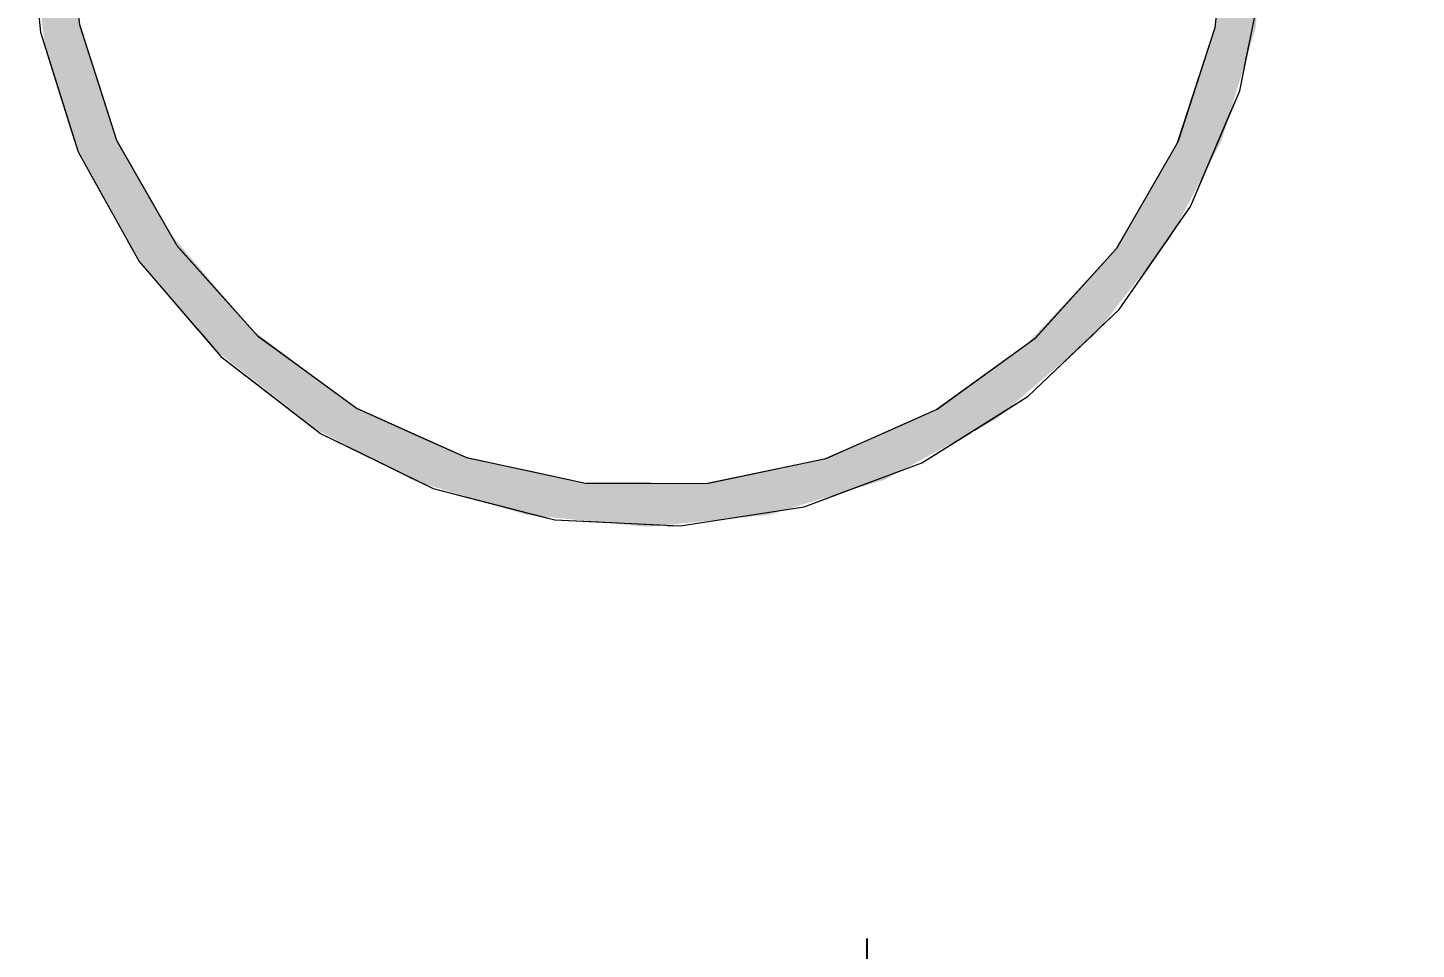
# Model space of a CAD drawing. Header units: millimetres. Extents: x 10569 to 232243, y -25347 to 80743.
# Drawn here: x 222046 to 222740, y 28103 to 28564 of the extents above; entities that cross this region are included whole.
import ezdxf

# ---------------------------------------------------------------- set-up
doc = ezdxf.new("R2010")
doc.units = ezdxf.units.MM
doc.layers.add('A-ANNO-DIMS', color=211, linetype='Continuous', lineweight=5)
doc.layers.add('Q-CASE', color=31, linetype='Continuous', lineweight=20)
doc.styles.add('Arial_7', font='arial.ttf', dxfattribs={"width": 0.7, "height": 221.29491})
doc.dimstyles.new('Linear_-_1_5mm_Arial__Right_', dxfattribs={"dimscale": 304.8, "dimtxt": 225, "dimasz": 0.492126, "dimexe": 0.492126, "dimexo": 0.0625, "dimgap": 0.246063, "dimtad": 1, "dimdec": 0, "dimzin": 0, "dimdsep": 46, "dimtxsty": 'Arial_7', "dimblk1": 'OBLIQUE', "dimblk2": 'OBLIQUE', "dimsah": 1, "dimcen": 0.09, "dimadec": 0, "dimazin": 0, "dimtfac": 1, "dimtdec": 4, "dimtix": 1, "dimtmove": 0, "dimatfit": 3, "dimfxl": 0.492126, "dimfxlon": 1, "dimtvp": 1, "dimtolj": 1, "dimtzin": 0, "dimarcsym": 2})

# ---------------------------------------------------------------- blocks, each defined once
blk = doc.blocks.new('DLN_Cat Ladder - 750x750x4500 _WDD_-9656512-PART PLAN of TENDER DRAFT G_F')
at = {"layer": 'Q-CASE', "lineweight": 15, "transparency": 33554432}
blk.add_hatch(color=181, dxfattribs=at).paths.add_polyline_path([(44.7, -1112), (105.18, -1106.04), (163.33, -1088.4), (219.3, -1057.81), (268.67, -1015.4), (306.2, -967.23), (331.58, -919.05), (348.74, -862.48), (353.36, -802), (334.7, -802), (328.36, -862.29), (309.24, -920.63), (277.72, -974.23), (233.67, -1021.2), (189.7, -1053.15), (133.12, -1078.06), (75.01, -1090.41), (14.11, -1090.35), (-45.85, -1077.39), (-102.06, -1051.87), (-152.74, -1013.74), (-193.94, -965.48), (-220.52, -919.05), (-238.96, -862.29), (-246.64, -802), (-265.3, -802), (-256.79, -870.88), (-241.7, -920.63), (-209.27, -978.84), (-172.37, -1022.95), (-120.39, -1063.57), (-72.55, -1088.82), (-15.59, -1106.06), (42.12, -1111.75)], flags=0)
at = {"layer": 'Q-CASE', "lineweight": 15}
for p, q in [((343.87, -878.55), (350.12, -847.63)), ((343.87, -878.55), (350.12, -847.63)), ((343.87, -878.55), (350.12, -847.63)), ((343.87, -878.55), (350.12, -847.63)), ((343.87, -878.55), (350.12, -847.63)), ((343.87, -878.55), (350.12, -847.63)), ((343.87, -878.55), (350.12, -847.63)), ((343.87, -878.55), (350.12, -847.63)), ((343.87, -878.55), (350.12, -847.63)), ((-258.94, -864.47), (-253.07, -883.15)), ((-258.94, -864.47), (-253.07, -883.15)), ((-258.94, -864.47), (-253.07, -883.15)), ((-258.94, -864.47), (-253.07, -883.15)), ((-258.94, -864.47), (-253.07, -883.15)), ((-258.94, -864.47), (-253.07, -883.15)), ((-258.94, -864.47), (-253.07, -883.15)), ((-258.94, -864.47), (-253.07, -883.15)), ((-258.94, -864.47), (-253.07, -883.15)), ((-229.45, -891.56), (-239.04, -861.58)), ((-229.45, -891.56), (-239.04, -861.58)), ((-229.45, -891.56), (-239.04, -861.58)), ((-229.45, -891.56), (-239.04, -861.58)), ((-229.45, -891.56), (-239.04, -861.58)), ((-229.45, -891.56), (-239.04, -861.58)), ((-229.45, -891.56), (-239.04, -861.58)), ((-229.45, -891.56), (-239.04, -861.58)), ((-229.45, -891.56), (-239.04, -861.58)), ((328.34, -862.39), (309.9, -919.05)), ((328.34, -862.39), (309.9, -919.05)), ((328.34, -862.39), (309.9, -919.05)), ((328.34, -862.39), (309.9, -919.05)), ((328.34, -862.39), (309.9, -919.05)), ((328.34, -862.39), (309.9, -919.05)), ((328.34, -862.39), (309.9, -919.05)), ((328.34, -862.39), (309.9, -919.05)), ((328.34, -862.39), (309.9, -919.05)), ((-253.07, -883.15), (-241.88, -918.77)), ((-253.07, -883.15), (-241.88, -918.77)), ((-253.07, -883.15), (-241.88, -918.77)), ((-253.07, -883.15), (-241.88, -918.77)), ((-253.07, -883.15), (-241.88, -918.77)), ((-253.07, -883.15), (-241.88, -918.77)), ((-253.07, -883.15), (-241.88, -918.77)), ((-253.07, -883.15), (-241.88, -918.77)), ((-253.07, -883.15), (-241.88, -918.77)), ((-220.75, -918.78), (-229.45, -891.56)), ((-220.75, -918.78), (-229.45, -891.56)), ((-220.75, -918.78), (-229.45, -891.56)), ((-220.75, -918.78), (-229.45, -891.56)), ((-220.75, -918.78), (-229.45, -891.56)), ((-220.75, -918.78), (-229.45, -891.56)), ((-220.75, -918.78), (-229.45, -891.56)), ((-220.75, -918.78), (-229.45, -891.56)), ((-220.75, -918.78), (-229.45, -891.56)), ((322.67, -936.4), (335.36, -906.6)), ((322.67, -936.4), (335.36, -906.6)), ((322.67, -936.4), (335.36, -906.6)), ((322.67, -936.4), (335.36, -906.6)), ((322.67, -936.4), (335.36, -906.6)), ((322.67, -936.4), (335.36, -906.6)), ((322.67, -936.4), (335.36, -906.6)), ((322.67, -936.4), (335.36, -906.6)), ((322.67, -936.4), (335.36, -906.6)), ((-241.79, -919.05), (-240.97, -921.68)), ((-241.79, -919.05), (-240.97, -921.68)), ((-241.79, -919.05), (-240.97, -921.68)), ((-241.79, -919.05), (-240.97, -921.68)), ((-241.79, -919.05), (-240.97, -921.68)), ((-241.79, -919.05), (-240.97, -921.68)), ((-241.79, -919.05), (-240.97, -921.68)), ((-241.79, -919.05), (-240.97, -921.68)), ((-241.79, -919.05), (-240.97, -921.68)), ((-220.59, -919.05), (-220.75, -918.78)), ((-220.59, -919.05), (-220.75, -918.78)), ((-220.59, -919.05), (-220.75, -918.78)), ((-220.59, -919.05), (-220.75, -918.78)), ((-220.59, -919.05), (-220.75, -918.78)), ((-220.59, -919.05), (-220.75, -918.78)), ((-220.59, -919.05), (-220.75, -918.78)), ((-220.59, -919.05), (-220.75, -918.78)), ((-220.59, -919.05), (-220.75, -918.78)), ((-204.77, -946.73), (-220.43, -919.34)), ((-204.77, -946.73), (-220.43, -919.34)), ((-204.77, -946.73), (-220.43, -919.34)), ((-204.77, -946.73), (-220.43, -919.34)), ((-204.77, -946.73), (-220.43, -919.34)), ((-204.77, -946.73), (-220.43, -919.34)), ((-204.77, -946.73), (-220.43, -919.34)), ((-204.77, -946.73), (-220.43, -919.34)), ((-204.77, -946.73), (-220.43, -919.34)), ((309.55, -920.13), (279.28, -972.46)), ((309.55, -920.13), (279.28, -972.46)), ((309.55, -920.13), (279.28, -972.46)), ((309.55, -920.13), (279.28, -972.46)), ((309.55, -920.13), (279.28, -972.46)), ((309.55, -920.13), (279.28, -972.46)), ((309.55, -920.13), (279.28, -972.46)), ((309.55, -920.13), (279.28, -972.46)), ((309.55, -920.13), (279.28, -972.46)), ((309.9, -919.05), (309.55, -920.13)), ((309.9, -919.05), (309.55, -920.13)), ((309.9, -919.05), (309.55, -920.13)), ((309.9, -919.05), (309.55, -920.13)), ((309.9, -919.05), (309.55, -920.13)), ((309.9, -919.05), (309.55, -920.13)), ((309.9, -919.05), (309.55, -920.13)), ((309.9, -919.05), (309.55, -920.13)), ((309.9, -919.05), (309.55, -920.13)), ((-229.1, -944.21), (-216.31, -967.23)), ((-229.1, -944.21), (-216.31, -967.23)), ((-229.1, -944.21), (-216.31, -967.23)), ((-229.1, -944.21), (-216.31, -967.23)), ((-229.1, -944.21), (-216.31, -967.23)), ((-229.1, -944.21), (-216.31, -967.23)), ((-229.1, -944.21), (-216.31, -967.23)), ((-229.1, -944.21), (-216.31, -967.23)), ((-229.1, -944.21), (-216.31, -967.23)), ((-190.61, -971.5), (-204.77, -946.73)), ((-190.61, -971.5), (-204.77, -946.73)), ((-190.61, -971.5), (-204.77, -946.73)), ((-190.61, -971.5), (-204.77, -946.73)), ((-190.61, -971.5), (-204.77, -946.73)), ((-190.61, -971.5), (-204.77, -946.73)), ((-190.61, -971.5), (-204.77, -946.73)), ((-190.61, -971.5), (-204.77, -946.73)), ((-190.61, -971.5), (-204.77, -946.73)), ((305.67, -966.86), (308.86, -962.24)), ((305.67, -966.86), (308.86, -962.24)), ((305.67, -966.86), (308.86, -962.24)), ((305.67, -966.86), (308.86, -962.24)), ((305.67, -966.86), (308.86, -962.24)), ((305.67, -966.86), (308.86, -962.24)), ((305.67, -966.86), (308.86, -962.24)), ((305.67, -966.86), (308.86, -962.24)), ((305.67, -966.86), (308.86, -962.24)), ((-215.37, -968.91), (-211.48, -975.91)), ((-215.37, -968.91), (-211.48, -975.91)), ((-215.37, -968.91), (-211.48, -975.91)), ((-215.37, -968.91), (-211.48, -975.91)), ((-215.37, -968.91), (-211.48, -975.91)), ((-215.37, -968.91), (-211.48, -975.91)), ((-215.37, -968.91), (-211.48, -975.91)), ((-215.37, -968.91), (-211.48, -975.91)), ((-215.37, -968.91), (-211.48, -975.91)), ((-169.13, -995.55), (-190.21, -971.94)), ((-169.13, -995.55), (-190.21, -971.94)), ((-169.13, -995.55), (-190.21, -971.94)), ((-169.13, -995.55), (-190.21, -971.94)), ((-169.13, -995.55), (-190.21, -971.94)), ((-169.13, -995.55), (-190.21, -971.94)), ((-169.13, -995.55), (-190.21, -971.94)), ((-169.13, -995.55), (-190.21, -971.94)), ((-169.13, -995.55), (-190.21, -971.94)), ((290.41, -988.9), (305.41, -967.23)), ((290.41, -988.9), (305.41, -967.23)), ((290.41, -988.9), (305.41, -967.23)), ((290.41, -988.9), (305.41, -967.23)), ((290.41, -988.9), (305.41, -967.23)), ((290.41, -988.9), (305.41, -967.23)), ((290.41, -988.9), (305.41, -967.23)), ((290.41, -988.9), (305.41, -967.23)), ((290.41, -988.9), (305.41, -967.23)), ((279.14, -972.7), (238.69, -1017.51)), ((279.14, -972.7), (238.69, -1017.51)), ((279.14, -972.7), (238.69, -1017.51)), ((279.14, -972.7), (238.69, -1017.51)), ((279.14, -972.7), (238.69, -1017.51)), ((279.14, -972.7), (238.69, -1017.51)), ((279.14, -972.7), (238.69, -1017.51)), ((279.14, -972.7), (238.69, -1017.51)), ((279.14, -972.7), (238.69, -1017.51)), ((-194.34, -997.04), (-180.56, -1013.06)), ((-194.34, -997.04), (-180.56, -1013.06)), ((-194.34, -997.04), (-180.56, -1013.06)), ((-194.34, -997.04), (-180.56, -1013.06)), ((-194.34, -997.04), (-180.56, -1013.06)), ((-194.34, -997.04), (-180.56, -1013.06)), ((-194.34, -997.04), (-180.56, -1013.06)), ((-194.34, -997.04), (-180.56, -1013.06)), ((-194.34, -997.04), (-180.56, -1013.06)), ((-150.15, -1016.78), (-169.13, -995.55)), ((-150.15, -1016.78), (-169.13, -995.55)), ((-150.15, -1016.78), (-169.13, -995.55)), ((-150.15, -1016.78), (-169.13, -995.55)), ((-150.15, -1016.78), (-169.13, -995.55)), ((-150.15, -1016.78), (-169.13, -995.55)), ((-150.15, -1016.78), (-169.13, -995.55)), ((-150.15, -1016.78), (-169.13, -995.55)), ((-150.15, -1016.78), (-169.13, -995.55)), ((-180.45, -1013.19), (-171.99, -1023.02)), ((-180.45, -1013.19), (-171.99, -1023.02)), ((-180.45, -1013.19), (-171.99, -1023.02)), ((-180.45, -1013.19), (-171.99, -1023.02)), ((-180.45, -1013.19), (-171.99, -1023.02)), ((-180.45, -1013.19), (-171.99, -1023.02)), ((-180.45, -1013.19), (-171.99, -1023.02)), ((-180.45, -1013.19), (-171.99, -1023.02)), ((-180.45, -1013.19), (-171.99, -1023.02)), ((269.28, -1013.97), (271.85, -1011.52)), ((269.28, -1013.97), (271.85, -1011.52)), ((269.28, -1013.97), (271.85, -1011.52)), ((269.28, -1013.97), (271.85, -1011.52)), ((269.28, -1013.97), (271.85, -1011.52)), ((269.28, -1013.97), (271.85, -1011.52)), ((269.28, -1013.97), (271.85, -1011.52)), ((269.28, -1013.97), (271.85, -1011.52)), ((269.28, -1013.97), (271.85, -1011.52)), ((-124.07, -1035.88), (-149.71, -1017.11)), ((-124.07, -1035.88), (-149.71, -1017.11)), ((-124.07, -1035.88), (-149.71, -1017.11)), ((-124.07, -1035.88), (-149.71, -1017.11)), ((-124.07, -1035.88), (-149.71, -1017.11)), ((-124.07, -1035.88), (-149.71, -1017.11)), ((-124.07, -1035.88), (-149.71, -1017.11)), ((-124.07, -1035.88), (-149.71, -1017.11)), ((-124.07, -1035.88), (-149.71, -1017.11)), ((238.45, -1017.78), (189.47, -1053.25)), ((238.45, -1017.78), (189.47, -1053.25)), ((238.45, -1017.78), (189.47, -1053.25)), ((238.45, -1017.78), (189.47, -1053.25)), ((238.45, -1017.78), (189.47, -1053.25)), ((238.45, -1017.78), (189.47, -1053.25)), ((238.45, -1017.78), (189.47, -1053.25)), ((238.45, -1017.78), (189.47, -1053.25)), ((238.45, -1017.78), (189.47, -1053.25)), ((248.36, -1033.96), (267.79, -1015.4)), ((248.36, -1033.96), (267.79, -1015.4)), ((248.36, -1033.96), (267.79, -1015.4)), ((248.36, -1033.96), (267.79, -1015.4)), ((248.36, -1033.96), (267.79, -1015.4)), ((248.36, -1033.96), (267.79, -1015.4)), ((248.36, -1033.96), (267.79, -1015.4)), ((248.36, -1033.96), (267.79, -1015.4)), ((248.36, -1033.96), (267.79, -1015.4)), ((-150.15, -1041.19), (-122.95, -1062.2)), ((-150.15, -1041.19), (-122.95, -1062.2)), ((-150.15, -1041.19), (-122.95, -1062.2)), ((-150.15, -1041.19), (-122.95, -1062.2)), ((-150.15, -1041.19), (-122.95, -1062.2)), ((-150.15, -1041.19), (-122.95, -1062.2)), ((-150.15, -1041.19), (-122.95, -1062.2)), ((-150.15, -1041.19), (-122.95, -1062.2)), ((-150.15, -1041.19), (-122.95, -1062.2)), ((-101.15, -1052.65), (-124.07, -1035.88)), ((-101.15, -1052.65), (-124.07, -1035.88)), ((-101.15, -1052.65), (-124.07, -1035.88)), ((-101.15, -1052.65), (-124.07, -1035.88)), ((-101.15, -1052.65), (-124.07, -1035.88)), ((-101.15, -1052.65), (-124.07, -1035.88)), ((-101.15, -1052.65), (-124.07, -1035.88)), ((-101.15, -1052.65), (-124.07, -1035.88)), ((-101.15, -1052.65), (-124.07, -1035.88)), ((-71.57, -1065.94), (-100.7, -1052.86)), ((-71.57, -1065.94), (-100.7, -1052.86)), ((-71.57, -1065.94), (-100.7, -1052.86)), ((-71.57, -1065.94), (-100.7, -1052.86)), ((-71.57, -1065.94), (-100.7, -1052.86)), ((-71.57, -1065.94), (-100.7, -1052.86)), ((-71.57, -1065.94), (-100.7, -1052.86)), ((-71.57, -1065.94), (-100.7, -1052.86)), ((-71.57, -1065.94), (-100.7, -1052.86)), ((189.27, -1053.39), (164.28, -1064.46)), ((189.27, -1053.39), (164.28, -1064.46)), ((189.27, -1053.39), (164.28, -1064.46)), ((189.27, -1053.39), (164.28, -1064.46)), ((189.27, -1053.39), (164.28, -1064.46)), ((189.27, -1053.39), (164.28, -1064.46)), ((189.27, -1053.39), (164.28, -1064.46)), ((189.27, -1053.39), (164.28, -1064.46)), ((189.27, -1053.39), (164.28, -1064.46)), ((208.08, -1063.57), (225.8, -1052.48)), ((208.08, -1063.57), (225.8, -1052.48)), ((208.08, -1063.57), (225.8, -1052.48)), ((208.08, -1063.57), (225.8, -1052.48)), ((208.08, -1063.57), (225.8, -1052.48)), ((208.08, -1063.57), (225.8, -1052.48)), ((208.08, -1063.57), (225.8, -1052.48)), ((208.08, -1063.57), (225.8, -1052.48)), ((208.08, -1063.57), (225.8, -1052.48)), ((-45.76, -1077.53), (-71.57, -1065.94)), ((-45.76, -1077.53), (-71.57, -1065.94)), ((-45.76, -1077.53), (-71.57, -1065.94)), ((-45.76, -1077.53), (-71.57, -1065.94)), ((-45.76, -1077.53), (-71.57, -1065.94)), ((-45.76, -1077.53), (-71.57, -1065.94)), ((-45.76, -1077.53), (-71.57, -1065.94)), ((-45.76, -1077.53), (-71.57, -1065.94)), ((-45.76, -1077.53), (-71.57, -1065.94)), ((164.28, -1064.46), (134.02, -1077.87)), ((164.28, -1064.46), (134.02, -1077.87)), ((164.28, -1064.46), (134.02, -1077.87)), ((164.28, -1064.46), (134.02, -1077.87)), ((164.28, -1064.46), (134.02, -1077.87)), ((164.28, -1064.46), (134.02, -1077.87)), ((164.28, -1064.46), (134.02, -1077.87)), ((164.28, -1064.46), (134.02, -1077.87)), ((164.28, -1064.46), (134.02, -1077.87)), ((198.19, -1069.77), (206.5, -1064.57)), ((198.19, -1069.77), (206.5, -1064.57)), ((198.19, -1069.77), (206.5, -1064.57)), ((198.19, -1069.77), (206.5, -1064.57)), ((198.19, -1069.77), (206.5, -1064.57)), ((198.19, -1069.77), (206.5, -1064.57)), ((198.19, -1069.77), (206.5, -1064.57)), ((198.19, -1069.77), (206.5, -1064.57)), ((198.19, -1069.77), (206.5, -1064.57)), ((-98.3, -1075.37), (-69.43, -1089.5)), ((-98.3, -1075.37), (-69.43, -1089.5)), ((-98.3, -1075.37), (-69.43, -1089.5)), ((-98.3, -1075.37), (-69.43, -1089.5)), ((-98.3, -1075.37), (-69.43, -1089.5)), ((-98.3, -1075.37), (-69.43, -1089.5)), ((-98.3, -1075.37), (-69.43, -1089.5)), ((-98.3, -1075.37), (-69.43, -1089.5)), ((-98.3, -1075.37), (-69.43, -1089.5)), ((-13.93, -1084.39), (-45.32, -1077.62)), ((-13.93, -1084.39), (-45.32, -1077.62)), ((-13.93, -1084.39), (-45.32, -1077.62)), ((-13.93, -1084.39), (-45.32, -1077.62)), ((-13.93, -1084.39), (-45.32, -1077.62)), ((-13.93, -1084.39), (-45.32, -1077.62)), ((-13.93, -1084.39), (-45.32, -1077.62)), ((-13.93, -1084.39), (-45.32, -1077.62)), ((-13.93, -1084.39), (-45.32, -1077.62)), ((133.12, -1078.12), (106.64, -1083.69)), ((133.12, -1078.12), (106.64, -1083.69)), ((133.12, -1078.12), (106.64, -1083.69)), ((133.12, -1078.12), (106.64, -1083.69)), ((133.12, -1078.12), (106.64, -1083.69)), ((133.12, -1078.12), (106.64, -1083.69)), ((133.12, -1078.12), (106.64, -1083.69)), ((133.12, -1078.12), (106.64, -1083.69)), ((133.12, -1078.12), (106.64, -1083.69)), ((133.75, -1077.99), (133.12, -1078.12)), ((133.75, -1077.99), (133.12, -1078.12)), ((133.75, -1077.99), (133.12, -1078.12)), ((133.75, -1077.99), (133.12, -1078.12)), ((133.75, -1077.99), (133.12, -1078.12)), ((133.75, -1077.99), (133.12, -1078.12)), ((133.75, -1077.99), (133.12, -1078.12)), ((133.75, -1077.99), (133.12, -1078.12)), ((133.75, -1077.99), (133.12, -1078.12)), ((13.6, -1090.33), (-13.93, -1084.39)), ((13.6, -1090.33), (-13.93, -1084.39)), ((13.6, -1090.33), (-13.93, -1084.39)), ((13.6, -1090.33), (-13.93, -1084.39)), ((13.6, -1090.33), (-13.93, -1084.39)), ((13.6, -1090.33), (-13.93, -1084.39)), ((13.6, -1090.33), (-13.93, -1084.39)), ((13.6, -1090.33), (-13.93, -1084.39)), ((13.6, -1090.33), (-13.93, -1084.39)), ((106.64, -1083.69), (74.67, -1090.41)), ((106.64, -1083.69), (74.67, -1090.41)), ((106.64, -1083.69), (74.67, -1090.41)), ((106.64, -1083.69), (74.67, -1090.41)), ((106.64, -1083.69), (74.67, -1090.41)), ((106.64, -1083.69), (74.67, -1090.41)), ((106.64, -1083.69), (74.67, -1090.41)), ((106.64, -1083.69), (74.67, -1090.41)), ((106.64, -1083.69), (74.67, -1090.41)), ((141.89, -1094.91), (172.52, -1083.49)), ((141.89, -1094.91), (172.52, -1083.49)), ((141.89, -1094.91), (172.52, -1083.49)), ((141.89, -1094.91), (172.52, -1083.49)), ((141.89, -1094.91), (172.52, -1083.49)), ((141.89, -1094.91), (172.52, -1083.49)), ((141.89, -1094.91), (172.52, -1083.49)), ((141.89, -1094.91), (172.52, -1083.49)), ((141.89, -1094.91), (172.52, -1083.49)), ((46.35, -1090.41), (14, -1090.33)), ((46.35, -1090.41), (14, -1090.33)), ((46.35, -1090.41), (14, -1090.33)), ((46.35, -1090.41), (14, -1090.33)), ((46.35, -1090.41), (14, -1090.33)), ((46.35, -1090.41), (14, -1090.33)), ((46.35, -1090.41), (14, -1090.33)), ((46.35, -1090.41), (14, -1090.33)), ((46.35, -1090.41), (14, -1090.33)), ((74.33, -1090.48), (46.35, -1090.41)), ((74.33, -1090.48), (46.35, -1090.41)), ((74.33, -1090.48), (46.35, -1090.41)), ((74.33, -1090.48), (46.35, -1090.41)), ((74.33, -1090.48), (46.35, -1090.41)), ((74.33, -1090.48), (46.35, -1090.41)), ((74.33, -1090.48), (46.35, -1090.41)), ((74.33, -1090.48), (46.35, -1090.41)), ((74.33, -1090.48), (46.35, -1090.41)), ((-40.84, -1098.44), (-8.53, -1106.76)), ((-40.84, -1098.44), (-8.53, -1106.76)), ((-40.84, -1098.44), (-8.53, -1106.76)), ((-40.84, -1098.44), (-8.53, -1106.76)), ((-40.84, -1098.44), (-8.53, -1106.76)), ((-40.84, -1098.44), (-8.53, -1106.76)), ((-40.84, -1098.44), (-8.53, -1106.76)), ((-40.84, -1098.44), (-8.53, -1106.76)), ((-40.84, -1098.44), (-8.53, -1106.76)), ((81.68, -1108.36), (114.15, -1103.32)), ((81.68, -1108.36), (114.15, -1103.32)), ((81.68, -1108.36), (114.15, -1103.32)), ((81.68, -1108.36), (114.15, -1103.32)), ((81.68, -1108.36), (114.15, -1103.32)), ((81.68, -1108.36), (114.15, -1103.32)), ((81.68, -1108.36), (114.15, -1103.32)), ((81.68, -1108.36), (114.15, -1103.32)), ((81.68, -1108.36), (114.15, -1103.32)), ((19.95, -1109.56), (52.98, -1111.18)), ((19.95, -1109.56), (52.98, -1111.18)), ((19.95, -1109.56), (52.98, -1111.18)), ((19.95, -1109.56), (52.98, -1111.18)), ((19.95, -1109.56), (52.98, -1111.18)), ((19.95, -1109.56), (52.98, -1111.18)), ((19.95, -1109.56), (52.98, -1111.18)), ((19.95, -1109.56), (52.98, -1111.18)), ((19.95, -1109.56), (52.98, -1111.18))]:
    blk.add_line(p, q, dxfattribs=at)
at = {"layer": 'Q-CASE', "lineweight": 15, "flags": 128}
for points in [[(-265.3, -802), (-258.94, -864.47), (-240.12, -924.37), (-209.62, -979.26), (-168.68, -1026.87), (-118.99, -1065.26), (-62.59, -1092.84), (-1.78, -1108.5), (60.94, -1111.57), (122.99, -1101.95), (181.82, -1080.02), (235.04, -1046.69), (280.44, -1003.31), (316.17, -951.68), (340.76, -893.91), (353.21, -832.36), (354.7, -802)], [(334.7, -802), (328.34, -862.39), (309.55, -920.13), (279.14, -972.7), (238.45, -1017.78), (189.27, -1053.39), (133.75, -1077.99), (74.33, -1090.48), (13.6, -1090.33), (-45.76, -1077.53), (-101.15, -1052.65), (-150.15, -1016.78), (-190.61, -971.5), (-220.75, -918.78), (-239.25, -860.94), (-245.3, -802)], [(335.36, -906.6), (340.76, -893.91), (343.87, -878.55)], [(335.36, -906.6), (340.76, -893.91), (343.87, -878.55)], [(335.36, -906.6), (340.76, -893.91), (343.87, -878.55)], [(335.36, -906.6), (340.76, -893.91), (343.87, -878.55)], [(335.36, -906.6), (340.76, -893.91), (343.87, -878.55)], [(335.36, -906.6), (340.76, -893.91), (343.87, -878.55)], [(335.36, -906.6), (340.76, -893.91), (343.87, -878.55)], [(335.36, -906.6), (340.76, -893.91), (343.87, -878.55)], [(335.36, -906.6), (340.76, -893.91), (343.87, -878.55)], [(-240.72, -922.46), (-240.12, -924.37), (-229.1, -944.21)], [(-240.72, -922.46), (-240.12, -924.37), (-229.1, -944.21)], [(-240.72, -922.46), (-240.12, -924.37), (-229.1, -944.21)], [(-240.72, -922.46), (-240.12, -924.37), (-229.1, -944.21)], [(-240.72, -922.46), (-240.12, -924.37), (-229.1, -944.21)], [(-240.72, -922.46), (-240.12, -924.37), (-229.1, -944.21)], [(-240.72, -922.46), (-240.12, -924.37), (-229.1, -944.21)], [(-240.72, -922.46), (-240.12, -924.37), (-229.1, -944.21)], [(-240.72, -922.46), (-240.12, -924.37), (-229.1, -944.21)], [(308.86, -962.24), (316.17, -951.68), (322.67, -936.4)], [(308.86, -962.24), (316.17, -951.68), (322.67, -936.4)], [(308.86, -962.24), (316.17, -951.68), (322.67, -936.4)], [(308.86, -962.24), (316.17, -951.68), (322.67, -936.4)], [(308.86, -962.24), (316.17, -951.68), (322.67, -936.4)], [(308.86, -962.24), (316.17, -951.68), (322.67, -936.4)], [(308.86, -962.24), (316.17, -951.68), (322.67, -936.4)], [(308.86, -962.24), (316.17, -951.68), (322.67, -936.4)], [(308.86, -962.24), (316.17, -951.68), (322.67, -936.4)], [(-211.08, -976.63), (-209.62, -979.26), (-194.34, -997.04)], [(-211.08, -976.63), (-209.62, -979.26), (-194.34, -997.04)], [(-211.08, -976.63), (-209.62, -979.26), (-194.34, -997.04)], [(-211.08, -976.63), (-209.62, -979.26), (-194.34, -997.04)], [(-211.08, -976.63), (-209.62, -979.26), (-194.34, -997.04)], [(-211.08, -976.63), (-209.62, -979.26), (-194.34, -997.04)], [(-211.08, -976.63), (-209.62, -979.26), (-194.34, -997.04)], [(-211.08, -976.63), (-209.62, -979.26), (-194.34, -997.04)], [(-211.08, -976.63), (-209.62, -979.26), (-194.34, -997.04)], [(271.85, -1011.52), (280.44, -1003.31), (289.9, -989.64)], [(271.85, -1011.52), (280.44, -1003.31), (289.9, -989.64)], [(271.85, -1011.52), (280.44, -1003.31), (289.9, -989.64)], [(271.85, -1011.52), (280.44, -1003.31), (289.9, -989.64)], [(271.85, -1011.52), (280.44, -1003.31), (289.9, -989.64)], [(271.85, -1011.52), (280.44, -1003.31), (289.9, -989.64)], [(271.85, -1011.52), (280.44, -1003.31), (289.9, -989.64)], [(271.85, -1011.52), (280.44, -1003.31), (289.9, -989.64)], [(271.85, -1011.52), (280.44, -1003.31), (289.9, -989.64)], [(-171.29, -1023.84), (-168.68, -1026.87), (-150.15, -1041.19)], [(-171.29, -1023.84), (-168.68, -1026.87), (-150.15, -1041.19)], [(-171.29, -1023.84), (-168.68, -1026.87), (-150.15, -1041.19)], [(-171.29, -1023.84), (-168.68, -1026.87), (-150.15, -1041.19)], [(-171.29, -1023.84), (-168.68, -1026.87), (-150.15, -1041.19)], [(-171.29, -1023.84), (-168.68, -1026.87), (-150.15, -1041.19)], [(-171.29, -1023.84), (-168.68, -1026.87), (-150.15, -1041.19)], [(-171.29, -1023.84), (-168.68, -1026.87), (-150.15, -1041.19)], [(-171.29, -1023.84), (-168.68, -1026.87), (-150.15, -1041.19)], [(225.8, -1052.48), (235.04, -1046.69), (248.36, -1033.96)], [(225.8, -1052.48), (235.04, -1046.69), (248.36, -1033.96)], [(225.8, -1052.48), (235.04, -1046.69), (248.36, -1033.96)], [(225.8, -1052.48), (235.04, -1046.69), (248.36, -1033.96)], [(225.8, -1052.48), (235.04, -1046.69), (248.36, -1033.96)], [(225.8, -1052.48), (235.04, -1046.69), (248.36, -1033.96)], [(225.8, -1052.48), (235.04, -1046.69), (248.36, -1033.96)], [(225.8, -1052.48), (235.04, -1046.69), (248.36, -1033.96)], [(225.8, -1052.48), (235.04, -1046.69), (248.36, -1033.96)], [(-122.95, -1062.2), (-118.99, -1065.26), (-98.3, -1075.37)], [(-122.95, -1062.2), (-118.99, -1065.26), (-98.3, -1075.37)], [(-122.95, -1062.2), (-118.99, -1065.26), (-98.3, -1075.37)], [(-122.95, -1062.2), (-118.99, -1065.26), (-98.3, -1075.37)], [(-122.95, -1062.2), (-118.99, -1065.26), (-98.3, -1075.37)], [(-122.95, -1062.2), (-118.99, -1065.26), (-98.3, -1075.37)], [(-122.95, -1062.2), (-118.99, -1065.26), (-98.3, -1075.37)], [(-122.95, -1062.2), (-118.99, -1065.26), (-98.3, -1075.37)], [(-122.95, -1062.2), (-118.99, -1065.26), (-98.3, -1075.37)], [(172.52, -1083.49), (181.82, -1080.02), (198.19, -1069.77)], [(172.52, -1083.49), (181.82, -1080.02), (198.19, -1069.77)], [(172.52, -1083.49), (181.82, -1080.02), (198.19, -1069.77)], [(172.52, -1083.49), (181.82, -1080.02), (198.19, -1069.77)], [(172.52, -1083.49), (181.82, -1080.02), (198.19, -1069.77)], [(172.52, -1083.49), (181.82, -1080.02), (198.19, -1069.77)], [(172.52, -1083.49), (181.82, -1080.02), (198.19, -1069.77)], [(172.52, -1083.49), (181.82, -1080.02), (198.19, -1069.77)], [(172.52, -1083.49), (181.82, -1080.02), (198.19, -1069.77)], [(-67.96, -1090.21), (-62.59, -1092.84), (-40.84, -1098.44)], [(-67.96, -1090.21), (-62.59, -1092.84), (-40.84, -1098.44)], [(-67.96, -1090.21), (-62.59, -1092.84), (-40.84, -1098.44)], [(-67.96, -1090.21), (-62.59, -1092.84), (-40.84, -1098.44)], [(-67.96, -1090.21), (-62.59, -1092.84), (-40.84, -1098.44)], [(-67.96, -1090.21), (-62.59, -1092.84), (-40.84, -1098.44)], [(-67.96, -1090.21), (-62.59, -1092.84), (-40.84, -1098.44)], [(-67.96, -1090.21), (-62.59, -1092.84), (-40.84, -1098.44)], [(-67.96, -1090.21), (-62.59, -1092.84), (-40.84, -1098.44)], [(114.15, -1103.32), (122.99, -1101.95), (141.89, -1094.91)], [(114.15, -1103.32), (122.99, -1101.95), (141.89, -1094.91)], [(114.15, -1103.32), (122.99, -1101.95), (141.89, -1094.91)], [(114.15, -1103.32), (122.99, -1101.95), (141.89, -1094.91)], [(114.15, -1103.32), (122.99, -1101.95), (141.89, -1094.91)], [(114.15, -1103.32), (122.99, -1101.95), (141.89, -1094.91)], [(114.15, -1103.32), (122.99, -1101.95), (141.89, -1094.91)], [(114.15, -1103.32), (122.99, -1101.95), (141.89, -1094.91)], [(114.15, -1103.32), (122.99, -1101.95), (141.89, -1094.91)], [(-8.53, -1106.76), (-1.78, -1108.5), (19.95, -1109.56)], [(-8.53, -1106.76), (-1.78, -1108.5), (19.95, -1109.56)], [(-8.53, -1106.76), (-1.78, -1108.5), (19.95, -1109.56)], [(-8.53, -1106.76), (-1.78, -1108.5), (19.95, -1109.56)], [(-8.53, -1106.76), (-1.78, -1108.5), (19.95, -1109.56)], [(-8.53, -1106.76), (-1.78, -1108.5), (19.95, -1109.56)], [(-8.53, -1106.76), (-1.78, -1108.5), (19.95, -1109.56)], [(-8.53, -1106.76), (-1.78, -1108.5), (19.95, -1109.56)], [(-8.53, -1106.76), (-1.78, -1108.5), (19.95, -1109.56)], [(54.73, -1111.27), (60.94, -1111.57), (81.68, -1108.36)], [(54.73, -1111.27), (60.94, -1111.57), (81.68, -1108.36)], [(54.73, -1111.27), (60.94, -1111.57), (81.68, -1108.36)], [(54.73, -1111.27), (60.94, -1111.57), (81.68, -1108.36)], [(54.73, -1111.27), (60.94, -1111.57), (81.68, -1108.36)], [(54.73, -1111.27), (60.94, -1111.57), (81.68, -1108.36)], [(54.73, -1111.27), (60.94, -1111.57), (81.68, -1108.36)], [(54.73, -1111.27), (60.94, -1111.57), (81.68, -1108.36)], [(54.73, -1111.27), (60.94, -1111.57), (81.68, -1108.36)]]:
    blk.add_lwpolyline(points, dxfattribs=at)
blk = doc.blocks.new('_Oblique')
at = {"color": 0, "linetype": 'ByBlock', "lineweight": -2}
blk.add_line((-0.5, -0.5), (0.5, 0.5), dxfattribs=at)
blk = doc.blocks.new('DIMBLOCK305-PART PLAN of TENDER DRAFT G_F')
at = {"layer": 'A-ANNO-DIMS', "color": 0, "lineweight": -2, "transparency": 16777216}
for p, q in [((222465.81, 27827.63), (222465.81, 28108.58)), ((223415.81, 27827.63), (223415.81, 28108.58)), ((222465.81, 27958.58), (223415.81, 27958.58))]:
    blk.add_line(p, q, dxfattribs=at)
at = {"layer": 'Defpoints', "color": 0, "transparency": 16777216}
for p in [(223415.81, 27958.58), (222465.81, 27808.58), (223415.81, 27808.58)]:
    blk.add_point(p, dxfattribs=at)
at = {"layer": 'A-ANNO-DIMS', "color": 0, "lineweight": -2, "transparency": 16777216, "xscale": 150, "yscale": 150, "zscale": 150, "rotation": 180}
blk.add_blockref('_Oblique', (222465.81, 27958.58), dxfattribs=at)
at = {"layer": 'A-ANNO-DIMS', "color": 0, "lineweight": -2, "transparency": 16777216, "xscale": 150, "yscale": 150, "zscale": 150}
blk.add_blockref('_Oblique', (223415.81, 27958.58), dxfattribs=at)
at = {"layer": 'A-ANNO-DIMS', "color": 0, "transparency": 16777216, "insert": (222940.81, 28146.57), "char_height": 221.295, "width": 423.6923, "attachment_point": 5, "style": 'Arial_7'}
blk.add_mtext('\\A1;950', dxfattribs=at)

msp = doc.modelspace()

# ---------------------------------------------------------------- block references
at = {"layer": 'Q-CASE', "lineweight": 15}
msp.add_blockref('DLN_Cat Ladder - 750x750x4500 _WDD_-9656512-PART PLAN of TENDER DRAFT G_F', (222311.33196, 29426.48546), dxfattribs=at)

# ---------------------------------------------------------------- dimensions: what is measured, and where the dimension line sits
at = {"layer": 'A-ANNO-DIMS'}
dim = msp.add_linear_dim(base=(223415.81476, 27958.57848), p1=(222465.81476, 27808.57848), p2=(223415.81476, 27808.57848), dimstyle='Linear_-_1_5mm_Arial__Right_', override={"dimpost": '<>', "dimfxl": 950.000001}, dxfattribs=at)
dim.commit()
dim.dimension.update_dxf_attribs({"geometry": 'DIMBLOCK305-PART PLAN of TENDER DRAFT G_F', "text_midpoint": (222940.81476, 28146.56568)})

doc.saveas('drawing.dxf')
